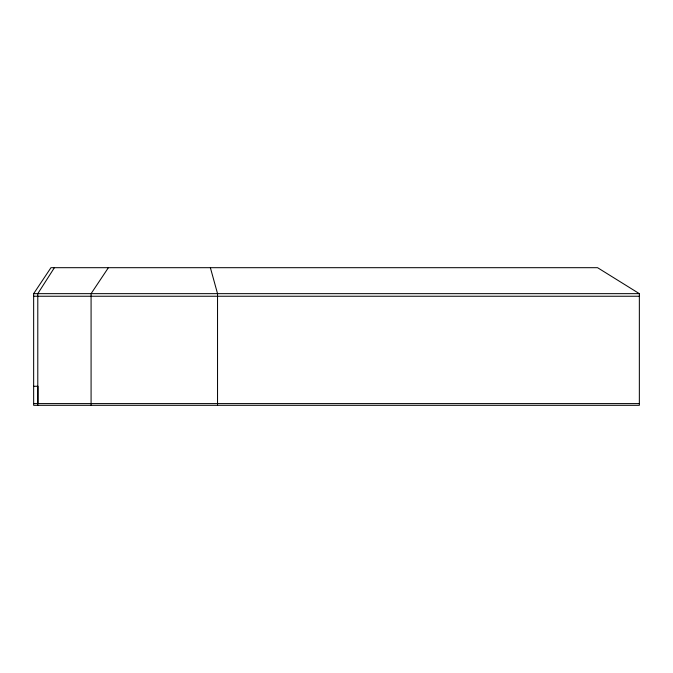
<?xml version="1.0" encoding="UTF-8"?>
<svg xmlns="http://www.w3.org/2000/svg" width="673" height="673" viewBox="0 0 673 673"><rect width="100%" height="100%" fill="white"/><g stroke="black" fill="none" stroke-linecap="round" stroke-linejoin="round"><path stroke-width="1.01" d="M54.404 267.686L37.789 293.655L37.789 405.314M33.65 293.655L50.963 267.686L597.557 267.686L639.35 293.655L639.35 405.314L33.65 405.314L33.65 293.655L639.35 293.655M108.395 267.686L91.082 293.655L91.082 405.314M33.65 296.246L639.35 296.246M33.65 386.277L37.974 386.277L37.974 403.59M33.65 403.59L639.35 403.59M210.371 267.686L217.539 293.655L217.539 405.314"/></g></svg>
